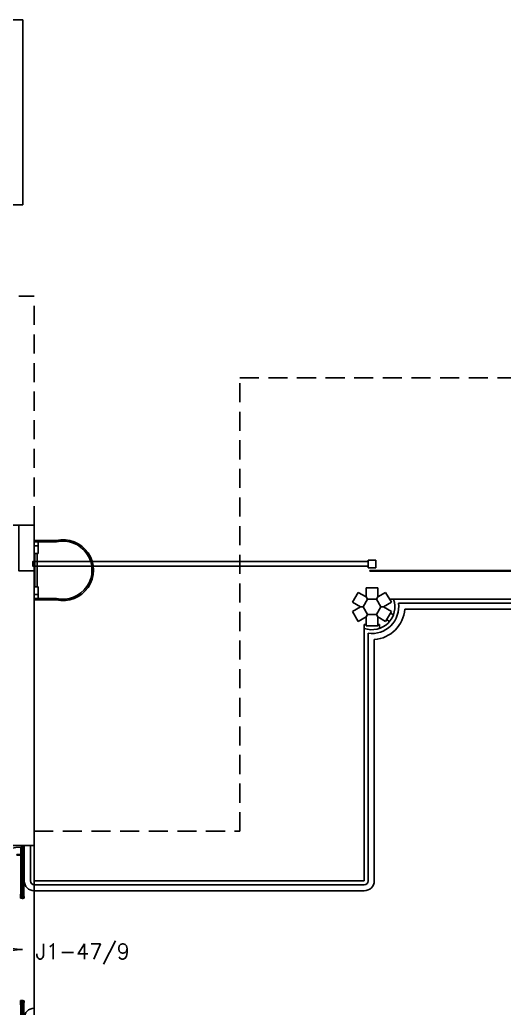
# Model space of a CAD drawing. Header units: millimetres. Extents: x 2801 to 3319, y 1187 to 1422.
# Drawn here: x 3032.99 to 3039.33, y 1351.67 to 1364.62 of the extents above; entities that cross this region are included whole.
import ezdxf

# ---------------------------------------------------------------- set-up
doc = ezdxf.new("R2010")
doc.units = ezdxf.units.MM
doc.linetypes.add('HIDDEN', pattern=[0.375, 0.25, -0.125])
for name, color, linetype in [('AR- ALV1', 235, 'Continuous'), ('AR-ALV', 2, 'Continuous'), ('AR-CORRIMAO-V1', 2, 'Continuous'), ('AR-ESTC', 3, 'Continuous'), ('AR-ESTMA-C', 3, 'Continuous'), ('AR-ESTMA-V', 1, 'Continuous'), ('AR-PERGOLAPROJ', 1, 'HIDDEN'), ('AR-PISO-V', 1, 'Continuous'), ('AR-PISO-V1', 1, 'Continuous'), ('AR-PORTA', 1, 'Continuous'), ('AR-PROJ', 1, 'HIDDEN'), ('AR-VIDRO', 1, 'Continuous'), ('DIM', 7, 'Continuous'), ('ENDEREÇO', 2, 'Continuous'), ('EQUIPAMENTO', 2, 'Continuous'), ('insercao', 4, 'Continuous'), ('maçaneta', 1, 'Continuous'), ('montantes', 1, 'Continuous'), ('mov', 1, 'Continuous'), ('porta-v', 2, 'Continuous')]:
    doc.layers.add(name, color=color, linetype=linetype)
doc.styles.add('UNB1-100', font='simplex.shx', dxfattribs={"height": 0.2})

# ---------------------------------------------------------------- blocks, each defined once
blk = doc.blocks.new('PV1')
at = {"layer": 'AR-VIDRO'}
for p, q in [((0.682, 0.02), (0.005, 0.02)), ((0.682, 0.005), (0.005, 0.005)), ((0.022, 0.044), (0.022, 0.029)), ((0.022, 0.044), (0.688, 0.044)), ((0.022, 0.029), (0.688, 0.029)), ((2.703, 0.044), (2.037, 0.044)), ((2.703, 0.029), (2.037, 0.029)), ((2.043, 0.02), (2.72, 0.02)), ((2.043, 0.005), (2.72, 0.005)), ((2.703, 0.044), (2.703, 0.029))]:
    blk.add_line(p, q, dxfattribs=at)
at = {"layer": 'maçaneta'}
for p, q in [((0.112, 0.044), (0.112, 0.049)), ((0.112, 0.049), (0.132, 0.049)), ((0.117, 0.099), (0.127, 0.099)), ((0.117, 0.049), (0.117, 0.099)), ((0.127, 0.049), (0.127, 0.099)), ((0.132, 0.044), (0.132, 0.049)), ((2.613, 0.049), (2.593, 0.049)), ((2.593, 0.044), (2.593, 0.049)), ((2.598, 0.049), (2.598, 0.099)), ((2.608, 0.099), (2.598, 0.099)), ((2.608, 0.049), (2.608, 0.099)), ((2.613, 0.044), (2.613, 0.049))]:
    blk.add_line(p, q, dxfattribs=at)
at = {"layer": 'montantes'}
for p, q in [((0, 0), (0, 0.025)), ((0, 0.025), (0.02, 0.025)), ((0, 0), (0.02, 0)), ((0.005, 0.005), (0.005, 0.02)), ((0.02, 0.02), (0.02, 0.025)), ((0.02, 0), (0.02, 0.005)), ((0.642, 0.049), (0.692, 0.049)), ((0.642, 0.025), (0.692, 0.025)), ((0.688, 0.025), (0.668, 0.025)), ((0.668, 0.02), (0.668, 0.025)), ((0.668, 0), (0.668, 0.005)), ((0.688, 0), (0.668, 0)), ((0.682, 0.005), (0.682, 0.02)), ((0.688, 0.044), (0.688, 0.029)), ((0.688, 0), (0.688, 0.025)), ((0.692, 0.049), (0.692, 0.025)), ((2.033, 0.049), (2.033, 0.025)), ((2.082, 0.049), (2.033, 0.049)), ((2.082, 0.025), (2.033, 0.025)), ((2.037, 0.044), (2.037, 0.029)), ((2.037, 0.025), (2.057, 0.025)), ((2.037, 0), (2.037, 0.025)), ((2.037, 0), (2.057, 0)), ((2.043, 0.005), (2.043, 0.02)), ((2.057, 0.02), (2.057, 0.025)), ((2.057, 0), (2.057, 0.005)), ((2.705, 0.02), (2.705, 0.025)), ((2.725, 0.025), (2.705, 0.025)), ((2.705, 0), (2.705, 0.005)), ((2.725, 0), (2.705, 0)), ((2.72, 0.005), (2.72, 0.02)), ((2.725, 0), (2.725, 0.025))]:
    blk.add_line(p, q, dxfattribs=at)
for centre in [(0.692, 0.02), (2.033, 0.02)]:
    blk.add_circle(centre, 0.005, dxfattribs=at)
for centre, start, end in [((0.642, 0.044), 90, 180), ((0.642, 0.03), 180, 270), ((2.082, 0.044), 0, 90), ((2.082, 0.03), 270, 0)]:
    blk.add_arc(centre, 0.005, start, end, dxfattribs=at)
at = {"layer": 'mov'}
for centre, start, end in [((0.692, 0.025), 0, 178.3547), ((2.033, 0.025), 1.6453, 180)]:
    blk.add_arc(centre, 0.671, start, end, dxfattribs=at)
blk = doc.blocks.new('escada tipo marinheiro')
at = {"layer": 'EQUIPAMENTO'}
for p, q in [((-0.338, 0.01), (-0.05, 0.01)), ((-0.05, 0.01), (-0.05, -0.16)), ((-0.34, -0.01), (-0.05, -0.01)), ((-0.1, -0.01), (-0.1, -0.16)), ((-0.1, -0.06), (-0.05, -0.06)), ((-0.1, -0.16), (-0.05, -0.16)), ((-0.09, -0.6), (-0.09, -0.16)), ((-0.06, -0.6), (-0.06, -0.16)), ((-0.1, -0.6), (-0.05, -0.6)), ((-0.1, -0.6), (-0.1, -0.75)), ((-0.05, -0.6), (-0.05, -0.77)), ((-0.34, -0.75), (-0.05, -0.75)), ((-0.338, -0.77), (-0.05, -0.77)), ((-0.1, -0.7), (-0.05, -0.7))]:
    blk.add_line(p, q, dxfattribs=at)
for radius, start, end in [(0.4, 77.1777, 282.8223), (0.38, 76.8427, 283.1573)]:
    blk.add_arc((-0.427, -0.38), radius, start, end, dxfattribs=at)
blk = doc.blocks.new('pilar15')
at = {"layer": 'AR-ESTMA-C'}
for p, q in [((-0.179, 0.19), (-0.254, 0.06)), ((-0.075, 0.13), (-0.179, 0.19)), ((0.075, 0.25), (-0.075, 0.25)), ((-0.075, 0.13), (-0.075, 0.25)), ((-0.075, 0.13), (-0.058, 0.1)), ((0.075, 0.13), (0.058, 0.1)), ((0.075, 0.13), (0.075, 0.25)), ((0.075, 0.13), (0.179, 0.19)), ((0.254, 0.06), (0.179, 0.19)), ((-0.15, 0), (-0.254, 0.06)), ((-0.254, -0.06), (-0.15, 0)), ((-0.15, 0), (-0.115, 0)), ((0.15, 0), (0.115, 0)), ((0.15, 0), (0.254, 0.06)), ((0.15, 0), (0.254, -0.06)), ((-0.179, -0.19), (-0.254, -0.06)), ((-0.075, -0.13), (-0.058, -0.1)), ((0.075, -0.13), (0.058, -0.1)), ((0.254, -0.06), (0.179, -0.19)), ((-0.075, -0.13), (-0.179, -0.19)), ((-0.075, -0.13), (-0.075, -0.25)), ((0.075, -0.25), (-0.075, -0.25)), ((0.075, -0.13), (0.179, -0.19)), ((0.075, -0.13), (0.075, -0.25))]:
    blk.add_line(p, q, dxfattribs=at)
blk.add_lwpolyline([(0.058, 0.1), (-0.058, 0.1), (-0.115, 0), (-0.058, -0.1), (0.058, -0.1), (0.115, 0)], close=True, dxfattribs=at)
blk = doc.blocks.new('GR17-P')
at = {"layer": 'AR-PISO-V', "ltscale": 0.25}
for p, q in [((7.907, -0.655), (4.463, -0.655)), ((4.463, -0.655), (4.463, -0.665)), ((7.907, -0.665), (4.463, -0.665))]:
    blk.add_line(p, q, dxfattribs=at)
at = {"layer": 'porta-v'}
for p, q in [((0.05, -0.542), (0.05, -0.598)), ((4.443, -0.54), (0.052, -0.54)), ((4.443, -0.6), (0.052, -0.6)), ((4.443, -0.62), (4.443, -0.52)), ((4.443, -0.52), (4.543, -0.52)), ((4.443, -0.62), (4.543, -0.62)), ((4.543, -0.62), (4.543, -0.52)), ((7.907, -0.62), (7.907, -0.52)), ((7.907, -0.52), (8.007, -0.52)), ((7.907, -0.62), (8.007, -0.62)), ((7.907, -0.632), (7.907, -0.688)), ((7.909, -0.63), (11.349, -0.63)), ((8.007, -0.62), (8.007, -0.52)), ((8.007, -0.54), (12.398, -0.54)), ((8.007, -0.6), (12.398, -0.6)), ((11.351, -0.632), (11.351, -0.688)), ((12.4, -0.542), (12.4, -0.598)), ((7.909, -0.69), (11.349, -0.69))]:
    blk.add_line(p, q, dxfattribs=at)
for centre, start, end in [((0.052, -0.542), 90, 180), ((0.052, -0.598), 180, 270), ((7.909, -0.632), 90, 180), ((11.349, -0.632), 360, 90), ((12.398, -0.542), 360, 90), ((12.398, -0.598), 270, 0), ((7.909, -0.688), 180, 270), ((11.349, -0.688), 270, 0)]:
    blk.add_arc(centre, 0.00225, start, end, dxfattribs=at)
blk = doc.blocks.new('subestação2-vista de cobertura')
at = {"layer": 'AR-ESTC'}
for p, q in [((0.202, -4.275), (-21.952, -4.275)), ((0.202, -4.275), (0.202, -6.7)), ((0.202, -6.7), (-21.952, -6.7))]:
    blk.add_line(p, q, dxfattribs=at)

msp = doc.modelspace()

# ---------------------------------------------------------------- linework, layer by layer
at = {"layer": 'AR- ALV1'}
for p, q in [((3033.175, 1358), (3032.325, 1358)), ((3033.175, 1357.4), (3033.175, 1358)), ((3033.175, 1341.35), (3033.175, 1357.4))]:
    msp.add_line(p, q, dxfattribs=at)
at = {"layer": 'AR-ALV'}
for p in [(3033.175, 1357.4), (3030.275, 1353.8)]:
    msp.add_line(p, (3033.175, 1353.8), dxfattribs=at)
at = {"layer": 'AR-CORRIMAO-V1'}
for p, q in [((3037.946, 1356.979), (3040.717, 1356.979)), ((3038.028, 1356.899), (3040.634, 1356.899)), ((3037.549, 1353.337), (3037.549, 1356.583)), ((3037.629, 1353.337), (3037.629, 1356.5)), ((3033.045, 1353.8), (3033.045, 1353.337)), ((3033.125, 1353.8), (3033.125, 1353.337)), ((3033.175, 1353.287), (3037.499, 1353.287)), ((3033.175, 1353.207), (3037.499, 1353.207))]:
    msp.add_line(p, q, dxfattribs=at)
for centre, radius, start, end in [((3037.599, 1356.929), 0.35, 261.7868, 8.2132), ((3037.599, 1356.929), 0.43, 274.0006, 355.9994), ((3033.175, 1353.337), 0.13, 180, 270), ((3033.175, 1353.337), 0.05, 180, 270), ((3037.499, 1353.337), 0.05, 270, 0), ((3037.499, 1353.337), 0.13, 270, 0), ((3033.175, 1351.537), 0.13, 90, 180)]:
    msp.add_arc(centre, radius, start, end, dxfattribs=at)
at = {"layer": 'AR-ESTC'}
msp.add_lwpolyline([(3032.975, 1358), (3033.175, 1358), (3033.175, 1357.4), (3032.975, 1357.4)], close=True, dxfattribs=at)
at = {"layer": 'AR-ESTMA-V', "ltscale": 0.25}
for p, q in [((3037.83, 1357.029), (3037.882, 1357.029)), ((3037.841, 1356.847), (3037.88, 1356.825)), ((3037.872, 1356.829), (3037.882, 1356.829)), ((3037.499, 1356.699), (3037.499, 1356.646)), ((3037.499, 1356.699), (3037.524, 1356.699)), ((3037.699, 1356.699), (3037.674, 1356.699)), ((3037.699, 1356.699), (3037.699, 1356.646)), ((3037.791, 1356.761), (3037.83, 1356.738))]:
    msp.add_line(p, q, dxfattribs=at)
at = {"layer": 'AR-PERGOLAPROJ'}
for p in [(3032.975, 1361), (3033.175, 1358)]:
    msp.add_line(p, (3033.175, 1361), dxfattribs=at)
at = {"layer": 'AR-PISO-V1'}
for p, q in [((3037.882, 1357.029), (3040.78, 1357.029)), ((3037.499, 1356.646), (3037.499, 1353.337)), ((3033.175, 1353.8), (3033.175, 1353.287)), ((3037.499, 1353.337), (3033.175, 1353.337)), ((3033.175, 1353.207), (3033.175, 1351.667))]:
    msp.add_line(p, q, dxfattribs=at)
msp.add_arc((3037.599, 1356.929), 0.3, 250.5288, 19.4712, dxfattribs=at)
at = {"layer": 'AR-PROJ'}
for p, q in [((3035.867, 1353.987), (3035.867, 1359.929)), ((3035.867, 1359.929), (3042.795, 1359.929)), ((3033.175, 1353.987), (3035.867, 1353.987))]:
    msp.add_line(p, q, dxfattribs=at)

# ---------------------------------------------------------------- block references
at = {"layer": 'AR-ESTMA-C', "ltscale": 0.25}
msp.add_blockref('pilar15', (3037.599, 1356.929), dxfattribs=at)
at = {"layer": 'AR-PORTA', "ltscale": 0.25}
msp.add_blockref('GR17-P', (3033.106, 1358.062), dxfattribs=at)
at = {"layer": 'AR-PORTA', "rotation": 90}
msp.add_blockref('PV1', (3033.045, 1351.075), dxfattribs=at)
at = {"layer": 'DIM', "ltscale": 10}
msp.add_blockref('subestação2-vista de cobertura', (3032.824, 1368.9), dxfattribs=at)
at = {"layer": 'EQUIPAMENTO', "xscale": -1}
msp.add_blockref('escada tipo marinheiro', (3033.125, 1357.79), dxfattribs=at)
at = {"layer": 'insercao', "ltscale": 10}
msp.add_blockref('subestação2-vista de cobertura', (3032.824, 1368.9), dxfattribs=at)

# ---------------------------------------------------------------- texts
at = {"layer": 'ENDEREÇO', "style": 'UNB1-100'}
msp.add_text('J1-47/9', height=0.2, dxfattribs=at).set_placement((3033.193, 1352.312))

doc.saveas('drawing.dxf')
